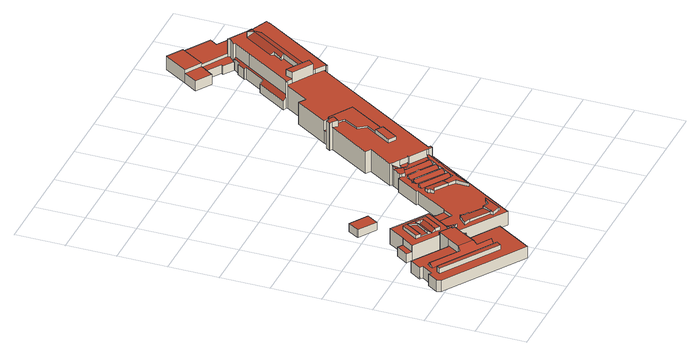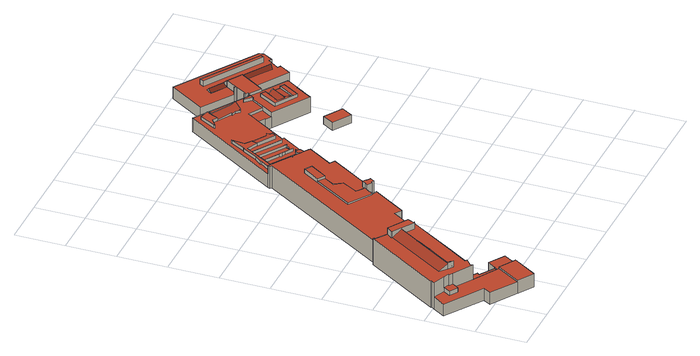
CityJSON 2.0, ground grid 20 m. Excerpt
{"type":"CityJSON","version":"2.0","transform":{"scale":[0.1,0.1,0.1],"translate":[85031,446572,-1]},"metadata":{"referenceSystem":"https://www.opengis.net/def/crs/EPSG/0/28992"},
"CityObjects":{
"building1":{"type":"Building","attributes":{"yearOfConstruction":1960},"geometry":[{"type":"MultiSurface","lod":"2","boundaries":[[[0,1,2,3,4,5,6,7]],[[0,7,8,9]],[[1,0,9,10]],[[4,3,11,12]],[[5,4,12,13]],[[3,2,14,11]],[[6,5,13,15]],[[7,6,15,8]],[[2,1,10,14]],[[10,9,8,15,13,12,11,14]]],"semantics":{"surfaces":[{"type":"GroundSurface"},{"type":"WallSurface"},{"type":"RoofSurface"}],"values":[0,1,1,1,1,1,1,1,1,2]}}]},
"building2":{"type":"Building","attributes":{"yearOfConstruction":1945},"geometry":[{"type":"MultiSurface","lod":"2","boundaries":[[[16,17,18,19,20,21,22,23,24,25,26,27,28,29,30,31,32,33,34,35,36,37,38,39,40,41,42,43,44,45,46,47,48,49,50,51,52,53,54,55,56,57,58,59,60,61,62,63,64,65,66,67,68,69,70,71,72,73,74,75,76,77,78,79,80,81,82,83,84,85,86,87,88,89,90,91,92,93,94,95,96,97,98,99,100,101,102,103,104,105,106,107,108],[109,110,111,112,113]],[[38,37,114,115]],[[116,44,43,117,118]],[[39,38,115,119]],[[37,36,120,121,114]],[[28,27,122,123]],[[124,125,126,127]],[[128,129,130,131]],[[27,26,132,122]],[[26,25,133,134,132]],[[24,23,135,136]],[[137,138,139,140]],[[139,138,141,142,143]],[[144,128,131,145,146]],[[131,147,148,145]],[[18,17,149,150]],[[17,16,151,149]],[[23,22,129,135]],[[19,18,150,152]],[[20,19,152,153]],[[129,22,21,154,130]],[[21,20,153,154]],[[155,156,157,158]],[[77,76,159,160]],[[106,105,161,162]],[[163,161,164,165]],[[80,79,166,167,168]],[[81,80,168,169]],[[107,106,162,170]],[[171,172,173,174,175]],[[176,172,171,177]],[[178,179,180,181,182,183]],[[104,103,184,185]],[[161,105,104,185,186,164]],[[187,188,189,190]],[[102,101,191,192]],[[193,194,195,196]],[[194,197,198,199,195]],[[95,94,200,201]],[[96,95,201,202]],[[85,84,203,204]],[[84,83,205,203]],[[90,89,206,207]],[[89,88,208,206]],[[82,81,169,209]],[[210,211,212,213]],[[213,214,210]],[[215,216,217,218]],[[72,71,219,220]],[[73,72,220,221]],[[222,223,224,225,226]],[[29,28,123,227]],[[69,68,228,229]],[[230,231,232,233]],[[221,234,235,236]],[[71,70,234,219]],[[237,238,239,240,241]],[[74,73,221,236,242]],[[243,244,245,246]],[[247,248,249,250]],[[50,49,251,252]],[[49,48,253,251]],[[64,63,254,255]],[[256,257,258,259]],[[238,260,261,239]],[[57,56,262,263]],[[55,54,264,265]],[[56,55,265,262]],[[266,267,214,268]],[[269,270,271,272]],[[43,42,273,117]],[[48,47,274,253]],[[68,67,275,228]],[[276,277,278]],[[279,280,116,118,281]],[[282,283,284,285]],[[259,286,256]],[[287,288,289]],[[290,291,292]],[[293,294,295,296]],[[294,139,143,295]],[[297,298,299,300]],[[301,302,303,304]],[[305,306,307,308]],[[192,305,308,309]],[[101,100,306,191]],[[79,78,310,166]],[[267,311,312,214]],[[108,107,170,313]],[[110,109,314,315]],[[311,113,112,316,312]],[[46,45,317,269]],[[268,285,266]],[[290,282,285,291]],[[318,319,320,321]],[[322,275,323,324]],[[275,67,66,325,323]],[[53,52,326,327]],[[328,329,330]],[[331,51,50,252,332]],[[330,333,334,328]],[[78,77,160,310]],[[239,335,336,240]],[[337,338,339,340]],[[338,341,342,339]],[[343,344,345,346]],[[344,280,279,345]],[[300,293,296,347]],[[231,348,349,232]],[[350,351,352]],[[352,353,354]],[[224,261,355,225]],[[356,222,226,357]],[[358,359,360]],[[357,359,356]],[[94,93,361,200]],[[93,92,193,196,361]],[[65,64,255,362]],[[306,100,99,187,190,307]],[[189,188,176,177,363]],[[364,189,363,365]],[[366,364,365,367]],[[52,51,331,326]],[[341,368,369,342]],[[370,371,372,373]],[[30,29,227,374,375]],[[141,376,144,146,142]],[[270,377,378,271]],[[379,380,381,382]],[[383,276,278,384]],[[385,386,387,388]],[[389,390,391]],[[386,392,393,390,387]],[[63,62,394,254]],[[395,178,183,396]],[[181,397,398,182]],[[397,155,158,398]],[[211,399,400,212]],[[399,401,400]],[[402,403,404,405]],[[289,406,407,287]],[[36,35,408,120]],[[298,137,140,299]],[[111,110,315,383]],[[112,111,383,384,316]],[[83,82,209,205]],[[409,410,411,412]],[[410,402,405,411]],[[403,413,414,404]],[[413,415,416,414]],[[417,409,412,418]],[[45,44,116,317]],[[419,420,421,422]],[[87,86,389,391,423]],[[302,392,386,303]],[[424,393,392,425]],[[204,426,427,428]],[[86,85,204,428,389]],[[429,230,233,430]],[[431,424,425,432,433]],[[425,434,435,432]],[[436,40,39,119,437]],[[248,436,437,249]],[[438,163,165,439]],[[348,429,430,349]],[[54,53,327,264]],[[440,441,376,141,124]],[[442,243,246,443]],[[444,442,443,445]],[[446,447,448,449]],[[447,450,451,448]],[[377,446,449,452,378]],[[449,320,453,452]],[[454,455,456,457]],[[458,454,457,459]],[[372,371,159,460,461]],[[75,74,242,462]],[[159,76,75,462,460]],[[320,319,322,324,453]],[[463,372,461,464]],[[465,463,464,466,467]],[[360,468,358]],[[362,469,470,471]],[[91,90,207,472]],[[473,474,475,476,477]],[[478,473,477,479]],[[60,59,480,481]],[[480,59,58,482,483]],[[58,57,263,482]],[[469,484,485,470]],[[66,65,362,471,325]],[[352,354,379,382,350]],[[261,260,486,355]],[[227,440,124,127,374]],[[133,441,440,134]],[[25,24,136,133]],[[33,32,125,487]],[[34,33,487,488]],[[125,32,31,489,126]],[[31,30,375,489]],[[99,98,173,187]],[[173,98,97,490,174]],[[97,96,202,490]],[[41,40,436,491]],[[42,41,491,273]],[[492,493,494,495,496]],[[496,497,492]],[[494,498,495]],[[492,499,493]],[[500,501,502,503]],[[504,505,500,503,506]],[[507,508,509,510]],[[475,511,512,476]],[[109,113,311,314]],[[433,513,514,515]],[[513,516,517,518,514]],[[88,87,423,519,208]],[[423,431,433,515,519]],[[333,520,334]],[[283,521,522,284]],[[244,331,332,245]],[[523,465,467,524]],[[62,61,525,526,394]],[[527,480,483,528]],[[525,527,528,526]],[[61,60,481,525]],[[529,369,530,531]],[[369,368,215,218,530]],[[508,532,533,509]],[[532,534,535,533]],[[534,419,422,536,535]],[[257,537,258]],[[180,247,250,181]],[[185,538,539,186]],[[540,541,542,543]],[[511,544,478,479,512]],[[92,91,472,193]],[[544,545,546,478]],[[547,548,549,550]],[[521,551,552,522]],[[553,337,340,554]],[[538,179,178,539]],[[335,223,222,336]],[[506,555,504]],[[556,505,504,557]],[[548,343,346,549]],[[434,516,513,435]],[[517,558,559,518]],[[450,523,524,451]],[[47,46,269,272,274]],[[560,385,388,561]],[[562,314,563]],[[551,562,563,552]],[[426,560,561,427]],[[35,34,488,408]],[[564,474,473,565]],[[566,564,565,567]],[[568,569,570,571]],[[569,301,304,570]],[[572,568,571,573]],[[574,572,573,575]],[[380,576,577,381]],[[501,578,579,502]],[[198,171,175,199]],[[580,566,567,581]],[[545,366,367,546]],[[103,102,192,309,184]],[[464,318,321,466]],[[166,370,373,167]],[[578,547,550,579]],[[234,70,69,229,235]],[[415,582,583,416]],[[582,556,557,583]],[[422,529,531,536]],[[216,507,510,217]],[[584,585,156,586]],[[541,584,586,542]],[[156,585,395,396,157]],[[418,212,417]],[[147,438,439,148]],[[406,540,543,407]],[[120,297,300,347,121]],[[420,458,459,421]],[[455,553,554,456]],[[576,237,241,577]],[[484,587,485]],[[445,588,444]],[[575,279,281,589]],[[558,574,575,589,559]],[[590,580,581,591]],[[197,590,591,198]],[[16,108,313,151]],[[234,221,220,219]],[[306,305,192,191]],[[140,139,294,293,300,299]],[[384,278,277,210,214,312,316]],[[430,233,232,349]],[[440,227,123,122,132,134]],[[136,135,129,128,144,376,441,133]],[[375,374,127,126,489]],[[173,172,176,188,187]],[[498,497,496,495]],[[360,359,357,226,225,355,486,353]],[[468,360,353,352,351]],[[423,391,390,393,424,431]],[[445,443,470,485,587,259,258,537,329,328,588]],[[481,480,527,525]],[[479,477,476,512]],[[335,239,261,224,223]],[[513,433,432,435]],[[272,271,378,452,453,324,323,325,471,470,443,246,245,332,252,251,253,274]],[[563,314,266,285,284,522,552]],[[561,388,387,390,389,428,427]],[[175,174,490,202,201,200,361,196,195,199]],[[166,310,160,159,371,370]],[[321,320,449,448,451,524,467,466]],[[557,504,555,411,405,404,414,416,583]],[[229,228,275,322,319,318,464,461,460,462,242,236,235],[576,380,379,354,353,486,260,238,237]],[[290,292,573,571,570,304,303,386,385]],[[510,509,533,535,536,531,530,218,217]],[[212,400,401,417]],[[156,155,499,492,497,498,586]],[[396,183,182,398,158,157]],[[575,573,292,291,285,268,214,213,212,418,412,411,555,506,503,502,579,550,549,346,345,279]],[[385,560,426,204,203,205,209,169,168,167,373,372,463,465,523,450,447,446,377,270,269,317,116,280,344,343,548,547,578,501,500,505,556,582,415,413,403,402,410,409,417,401,399,211,210,277,276,383,315,314,311,267,266,314,562,551,521,283,282,290],[455,454,458,420,419,534,532,508,507,216,215,368,341,338,337,553]],[[543,542,586,498,494,288,287,407]],[[347,296,295,143,142,146,145,148,439,165,164,186,539,178,395,585,584,541,540,406,289,288,494,493,499,155,397,181,250,249,437,119,115,114,121]],[[120,408,488,487,125,124,141,138,137,298,297]],[[554,340,339,342,369,529,422,421,459,457,456]],[[241,240,336,222,356,359,358,468,351,350,382,381,577]],[[484,469,592,286,259,587]],[[444,588,328,334,520]],[[520,333,330,329,537,257,256,286,592,469,362,255,254,394,526,528,483,482,263,262,265,264,327,326,331,244,243,442,444],[230,429,348,231]],[[558,517,516,434,425,392,302,301,569,568,572,574]],[[197,194,193,472,207,206,208,519,515,514,518,559,589,281,118,117,273,491,436,248,247,180,179,538,185,184,309,308,307,190,189,364,366,545,544,511,475,474,564,566,580,590]],[[591,581,567,565,473,478,546,367,365,363,177,171,198]],[[313,170,162,161,163,438,147,131,130,154,153,152,150,149,151]]],"semantics":{"surfaces":[{"type":"GroundSurface"},{"type":"WallSurface"},{"type":"RoofSurface"}],"values":[0,1,1,1,1,1,1,1,1,1,1,1,1,1,1,1,1,1,1,1,1,1,1,1,1,1,1,1,1,1,1,1,1,1,1,1,1,1,1,1,1,1,1,1,1,1,1,1,1,1,1,1,1,1,1,1,1,1,1,1,1,1,1,1,1,1,1,1,1,1,1,1,1,1,1,1,1,1,1,1,1,1,1,1,1,1,1,1,1,1,1,1,1,1,1,1,1,1,1,1,1,1,1,1,1,1,1,1,1,1,1,1,1,1,1,1,1,1,1,1,1,1,1,1,1,1,1,1,1,1,1,1,1,1,1,1,1,1,1,1,1,1,1,1,1,1,1,1,1,1,1,1,1,1,1,1,1,1,1,1,1,1,1,1,1,1,1,1,1,1,1,1,1,1,1,1,1,1,1,1,1,1,1,1,1,1,1,1,1,1,1,1,1,1,1,1,1,1,1,1,1,1,1,1,1,1,1,1,1,1,1,1,1,1,1,1,1,1,1,1,1,1,1,1,1,1,1,1,1,1,1,1,1,1,1,1,1,1,1,1,1,1,1,1,1,1,1,1,1,1,1,1,1,1,1,1,1,1,1,1,1,1,1,1,1,1,1,1,1,1,1,1,1,1,1,1,1,1,1,1,1,1,1,1,1,1,1,1,1,1,1,1,2,2,2,2,2,2,2,2,2,2,2,2,2,2,2,2,2,2,2,2,2,2,2,2,2,2,2,2,2,2,2,2,2,2,2,2,2,2,2,2,2,2,2,2,2]}}]}
},
"vertices":[
[329,626,12],[329,625,12],[330,625,12],[302,580,12],[231,625,12],[232,626,12],[230,628,12],[257,671,12],[257,671,46],[329,626,46],[329,625,46],[302,580,45],[231,625,46],[232,626,46],[330,625,46],[230,628,46],
[1088,1397,7],[1083,1400,7],[1084,1402,7],[1104,1433,7],[1109,1430,7],[1127,1457,7],[1124,1458,7],[1084,1484,7],[1090,1493,7],[1032,1531,7],[1031,1532,7],[1008,1498,7],[946,1539,7],[980,1593,7],[1041,1688,7],[1043,1690,7],[1106,1649,7],[1211,1582,7],[1192,1552,7],[1345,1454,7],[1313,1403,7],[1305,1390,7],[1307,1390,7],[1114,1089,7],[1111,1091,7],[1106,1095,7],[763,559,7],[771,553,7],[765,544,7],[514,152,7],[319,277,7],[316,279,7],[290,237,7],[292,236,7],[290,234,7],[296,230,7],[424,148,7],[332,4,7],[7,213,7],[2,232,7],[28,272,7],[38,265,7],[69,310,7],[58,317,7],[57,318,7],[58,320,7],[87,364,7],[230,272,7],[232,275,7],[234,274,7],[263,319,7],[264,322,7],[163,387,7],[164,388,7],[163,389,7],[142,402,7],[173,450,7],[194,437,7],[196,436,7],[239,504,7],[386,410,7],[410,395,7],[408,393,7],[440,373,7],[441,373,7],[526,506,7],[519,511,7],[578,604,7],[585,599,7],[586,600,7],[607,634,7],[612,641,7],[613,642,7],[606,647,7],[670,746,7],[649,759,7],[758,930,7],[747,937,7],[749,938,7],[748,939,7],[758,955,7],[769,948,7],[773,953,7],[787,976,7],[872,1107,7],[872,1108,7],[874,1107,7],[900,1090,7],[960,1184,7],[953,1188,7],[943,1194,7],[1021,1315,7],[1031,1308,7],[584,558,7],[569,547,7],[573,542,7],[574,542,7],[576,541,7],[1305,1390,120],[1307,1390,120],[765,544,65],[771,553,101],[765,544,101],[1114,1089,120],[1313,1403,58],[1313,1403,120],[1008,1498,49],[946,1539,49],[1046,1553,58],[1106,1649,58],[1106,1649,64],[1046,1553,65],[1126,1460,44],[1124,1458,44],[1124,1458,53],[1126,1460,54],[1031,1532,49],[1032,1531,44],[1032,1531,49],[1084,1484,44],[1090,1493,44],[1247,1471,58],[1228,1445,58],[1228,1445,75],[1247,1471,75],[1149,1492,58],[1149,1492,120],[1228,1445,120],[1149,1481,45],[1126,1460,120],[1149,1481,120],[1133,1454,62],[1133,1454,120],[1083,1400,50],[1084,1402,50],[1088,1397,56],[1104,1433,50],[1109,1430,56],[1127,1457,56],[1082,1152,120],[1048,1174,142],[1048,1174,146],[1082,1152,146],[386,410,53],[410,395,53],[953,1188,55],[943,1194,43],[965,1195,61],[953,1188,119],[965,1195,119],[440,373,54],[440,373,65],[441,373,65],[526,506,65],[1021,1315,43],[793,940,106],[793,940,59],[773,953,59],[773,953,125],[793,940,126],[802,952,59],[802,952,106],[986,1176,119],[986,1176,101],[1067,1126,101],[1067,1126,120],[1067,1126,147],[986,1176,146],[900,1090,101],[960,1184,101],[960,1184,119],[787,976,60],[806,967,59],[806,967,101],[787,976,101],[872,1108,15],[874,1107,15],[758,930,101],[774,915,101],[774,915,126],[758,930,126],[785,930,101],[785,930,106],[785,930,126],[749,938,125],[748,939,125],[758,955,125],[585,599,65],[586,600,65],[578,604,65],[606,647,101],[670,746,101],[613,642,101],[519,511,65],[675,459,65],[665,442,65],[665,442,77],[675,459,77],[683,473,77],[474,193,65],[504,186,65],[504,186,78],[474,193,78],[142,402,45],[173,450,45],[194,437,45],[288,419,86],[288,419,79],[263,380,77],[263,380,86],[288,419,87],[980,1593,49],[163,387,72],[164,388,72],[57,251,56],[47,236,56],[47,236,77],[57,251,79],[163,389,45],[163,389,72],[194,437,73],[211,392,72],[227,381,72],[227,381,77],[227,381,86],[211,392,86],[196,436,73],[285,229,56],[290,226,56],[290,226,84],[285,229,84],[1076,1121,101],[1113,1095,101],[1113,1095,120],[1076,1121,120],[292,236,84],[290,234,84],[290,237,84],[230,272,56],[232,275,56],[80,288,56],[79,287,56],[79,287,70],[80,288,71],[253,364,72],[253,364,76],[28,272,56],[38,265,56],[7,213,56],[2,232,56],[693,489,65],[683,473,65],[693,489,77],[319,277,65],[318,284,65],[318,284,84],[319,277,84],[763,559,101],[316,279,84],[264,322,72],[567,532,65],[569,527,65],[567,532,68],[752,552,77],[752,552,65],[752,552,101],[701,504,65],[645,540,65],[645,540,77],[701,504,77],[89,298,56],[1112,1296,131],[1106,1307,120],[1112,1296,120],[711,520,65],[711,520,77],[719,534,77],[1242,1433,75],[1244,1436,75],[1244,1436,120],[1242,1433,120],[1264,1424,58],[1281,1451,58],[1281,1451,75],[1264,1424,75],[707,543,64],[626,594,64],[626,594,77],[707,543,77],[873,1106,15],[872,1107,15],[872,1107,101],[873,1106,101],[874,1107,101],[408,393,53],[576,541,65],[576,541,77],[1031,1308,56],[584,558,65],[569,547,65],[574,542,77],[514,152,65],[323,314,72],[311,295,72],[311,295,78],[323,314,78],[266,324,72],[264,322,84],[266,324,84],[263,319,84],[424,148,56],[332,4,56],[313,138,71],[304,126,56],[313,138,56],[296,230,56],[296,230,84],[321,149,56],[321,149,57],[269,448,80],[269,448,86],[406,297,65],[372,263,65],[372,263,79],[406,297,74],[396,256,65],[396,256,77],[716,495,65],[713,497,65],[713,497,77],[716,495,77],[1264,1424,120],[277,88,56],[277,88,77],[281,345,86],[303,377,86],[281,345,85],[270,352,72],[281,345,72],[253,364,86],[293,427,86],[293,427,87],[310,415,86],[294,426,86],[310,415,72],[747,937,125],[234,274,56],[806,967,106],[811,964,101],[811,964,106],[814,968,101],[814,968,106],[474,206,65],[474,206,73],[414,331,54],[357,364,53],[357,364,65],[414,331,65],[980,1593,64],[1041,1688,64],[1149,1492,45],[310,289,65],[310,289,84],[299,333,72],[344,406,72],[344,406,87],[299,333,86],[573,542,65],[573,542,76],[604,589,65],[623,601,80],[623,601,86],[604,589,81],[607,634,82],[611,626,83],[607,634,90],[623,601,64],[623,601,59],[87,364,56],[998,1206,120],[998,1206,146],[1086,1149,120],[1086,1149,146],[551,515,65],[551,515,77],[545,500,65],[605,440,65],[535,484,65],[535,484,80],[605,440,78],[1092,1265,120],[1092,1265,130],[1345,1454,58],[650,418,65],[605,438,65],[605,438,77],[650,418,77],[524,467,65],[524,467,79],[531,462,65],[531,462,79],[656,428,65],[656,428,77],[498,242,65],[442,275,65],[442,275,72],[498,242,69],[612,641,94],[643,614,61],[643,614,68],[592,596,65],[592,596,78],[586,600,77],[287,105,56],[287,105,79],[643,622,67],[643,614,71],[643,622,77],[660,600,67],[660,600,69],[1111,1091,101],[1111,1091,120],[1085,1381,62],[1085,1381,120],[1046,1553,49],[1046,1553,44],[260,188,56],[260,188,84],[261,187,56],[261,187,84],[313,294,65],[318,291,65],[318,291,78],[313,294,78],[318,297,65],[318,297,78],[313,294,84],[311,295,84],[429,285,65],[416,300,65],[416,300,73],[429,285,73],[445,280,65],[445,280,72],[386,410,72],[357,364,72],[239,504,73],[324,312,65],[324,312,72],[348,285,65],[324,312,78],[348,285,78],[322,406,86],[203,225,56],[203,225,84],[234,274,84],[649,759,101],[779,772,107],[779,772,101],[735,703,101],[735,703,117],[779,772,117],[807,753,107],[807,753,117],[58,317,16],[57,318,16],[69,310,56],[58,317,56],[199,218,65],[199,218,77],[269,353,72],[1211,1582,58],[1192,1552,58],[1043,1690,64],[769,948,126],[1106,1095,101],[1206,1417,141],[1206,1417,120],[1186,1431,120],[1186,1431,145],[1206,1417,145],[1197,1407,142],[1196,1406,142],[1236,1394,120],[623,397,65],[619,345,65],[619,345,78],[623,397,78],[598,415,76],[598,415,65],[598,415,77],[510,183,65],[549,249,65],[549,249,78],[510,183,78],[764,685,101],[764,685,117],[672,603,77],[672,603,101],[643,622,101],[672,603,69],[678,606,69],[678,606,101],[612,641,101],[278,176,56],[639,548,65],[639,548,80],[334,287,65],[334,287,78],[58,320,18],[58,320,56],[60,319,18],[60,319,56],[480,202,72],[474,206,78],[480,202,78],[549,252,65],[549,252,78],[518,230,65],[518,230,78],[498,242,78],[71,274,56],[963,1190,101],[963,1190,119],[1091,1264,120],[1086,1257,120],[1086,1257,130],[1091,1264,130],[807,753,101],[906,910,101],[906,910,107],[658,407,65],[691,465,65],[691,465,77],[658,407,78],[622,554,65],[622,554,77],[412,294,65],[412,294,74],[604,437,77],[545,452,65],[545,452,79],[678,599,69],[678,599,101],[599,586,65],[599,586,80],[591,574,65],[591,574,77],[806,813,101],[806,813,107],[783,845,101],[783,845,106],[717,536,64],[709,544,64],[709,544,79],[717,536,77],[719,535,63],[719,535,77],[745,556,68],[745,556,77],[255,461,73],[255,461,86],[656,409,65],[656,409,78],[817,905,101],[817,905,106],[531,446,65],[531,446,78],[1100,1255,120],[1048,1174,120],[1100,1255,142],[194,214,71],[258,173,71],[745,556,101],[811,912,101],[811,912,106],[130,272,56]
]}
